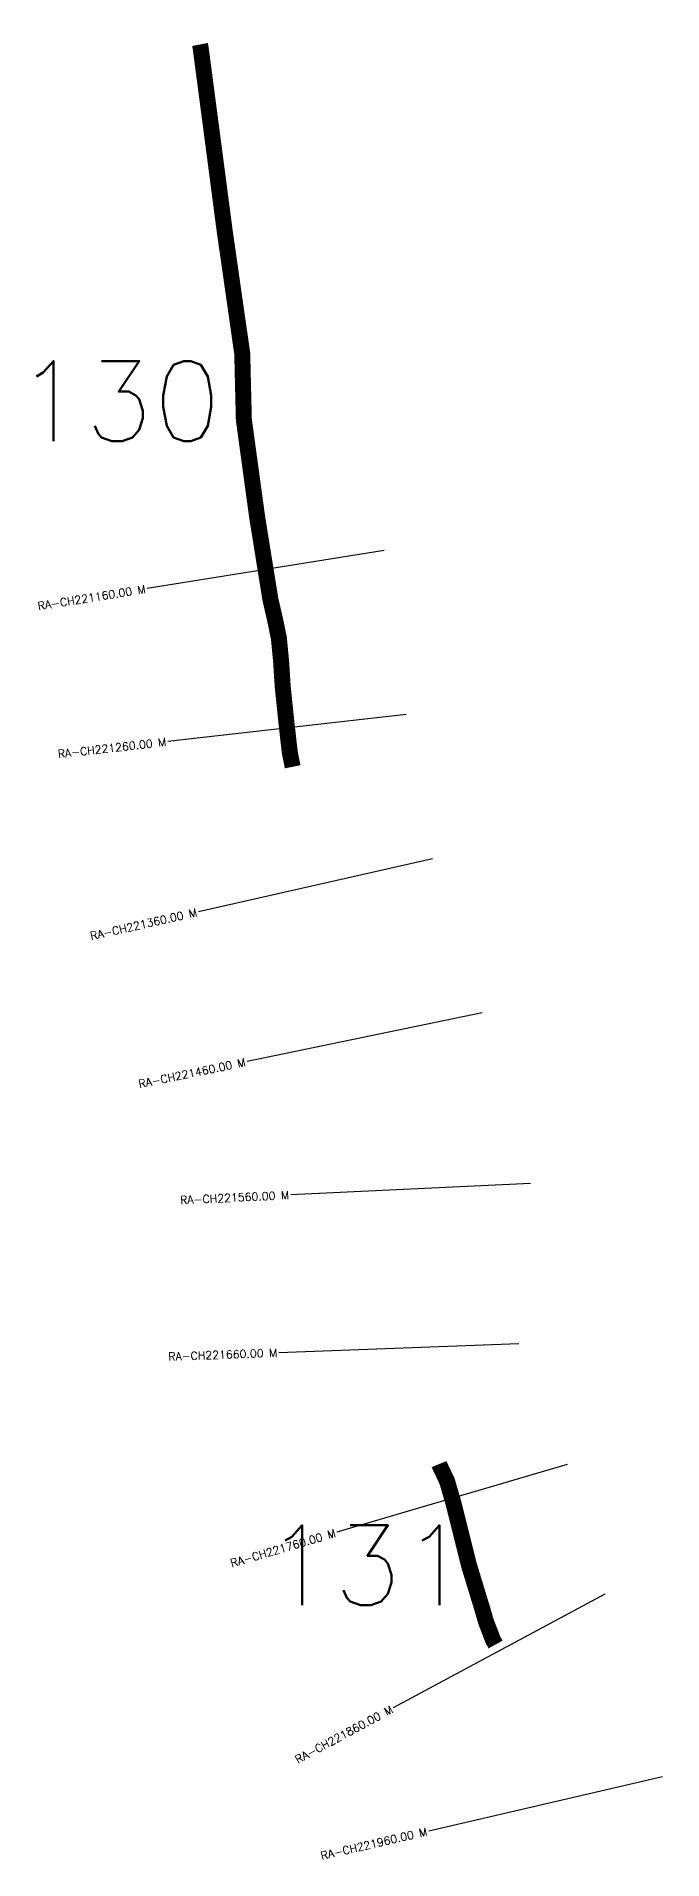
# Model space of a CAD drawing. Header units: metres. Extents: x 274573 to 279397, y 2061411 to 2064482.
# Drawn here: x 274573 to 274965, y 2063343 to 2064482 of the extents above; entities that cross this region are included whole.
import ezdxf
from ezdxf.enums import TextEntityAlignment as Align

# ---------------------------------------------------------------- set-up
doc = ezdxf.new("R2010")
doc.units = ezdxf.units.M
doc.header["$MEASUREMENT"] = 0
for name, color, linetype in [('ARTIFICIALLY PROTECTED', 4, 'Continuous'), ('CS', 134, 'Continuous'), ('CSMark', 6, 'Continuous')]:
    doc.layers.add(name, color=color, linetype=linetype)
doc.styles.get("Standard").update_dxf_attribs({"font": 'simplex.shx'})

msp = doc.modelspace()

# ---------------------------------------------------------------- linework, layer by layer
at = {"layer": 'ARTIFICIALLY PROTECTED', "const_width": 10, "flags": 128}
for points in [[(274675.7, 2064477.2), (274676.1, 2064475.1), (274682.8, 2064424.2), (274691.2, 2064360.2), (274702.1, 2064284.1), (274703.1, 2064242.8), (274711.4, 2064182.1), (274719.7, 2064130.5), (274722.7, 2064117.5), (274725, 2064106.3), (274726.4, 2064091.5), (274727.4, 2064075.9), (274729.8, 2064052.7), (274731.8, 2064035), (274733.6, 2064026)], [(274825.1, 2063590.4), (274825.5, 2063589.4), (274830.1, 2063579.7), (274833.9, 2063566.7), (274843.7, 2063527.5), (274852.2, 2063499.6), (274854.4, 2063492), (274858.7, 2063480.8), (274860.4, 2063477.7)]]:
    msp.add_lwpolyline(points, dxfattribs=at)
at = {"layer": 'CS'}
for p, q in [((274790.8, 2064161), (274642.7, 2064137.3)), ((274804.6, 2064058.6), (274655.5, 2064041.7)), ((274821, 2063968.5), (274674.7, 2063935.4)), ((274852, 2063872.2), (274705.1, 2063841.8)), ((274882.2, 2063765.7), (274732.4, 2063758.6)), ((274874.9, 2063665.5), (274725, 2063660)), ((274905.2, 2063590.1), (274761.3, 2063547.8)), ((274928.7, 2063509.1), (274796.5, 2063438.1)), ((274964.7, 2063395), (274818.6, 2063361.2))]:
    msp.add_line(p, q, dxfattribs=at)

# ---------------------------------------------------------------- texts
at = {"char_height": 50, "attachment_point": 1}
for s, insert in [('130', (274560.6, 2064279.4)), ('131', (274716, 2063552.2))]:
    msp.add_mtext_dynamic_manual_height_columns(s, width=84.374, gutter_width=1, heights=[74.2], dxfattribs=dict(at, insert=insert))
at = {"layer": 'CSMark'}
for s, rotation, p in [('RA-CH221160.00 M', 9.1012, (274641.7, 2064137.1)), ('RA-CH221260.00 M', 6.445, (274654.6, 2064041.6)), ('RA-CH221360.00 M', 12.7307, (274673.7, 2063935.2)), ('RA-CH221460.00 M', 11.7065, (274704.1, 2063841.6)), ('RA-CH221560.00 M', 2.7026, (274731.4, 2063758.5)), ('RA-CH221660.00 M', 2.0749, (274724, 2063660)), ('RA-CH221760.00 M', 16.3851, (274760.3, 2063547.5)), ('RA-CH221860.00 M', 28.2531, (274795.7, 2063437.7)), ('RA-CH221960.00 M', 13.0227, (274817.6, 2063361))]:
    msp.add_text(s, height=5, rotation=rotation, dxfattribs=at).set_placement(p, align=Align.MIDDLE_RIGHT)

doc.saveas('drawing.dxf')
